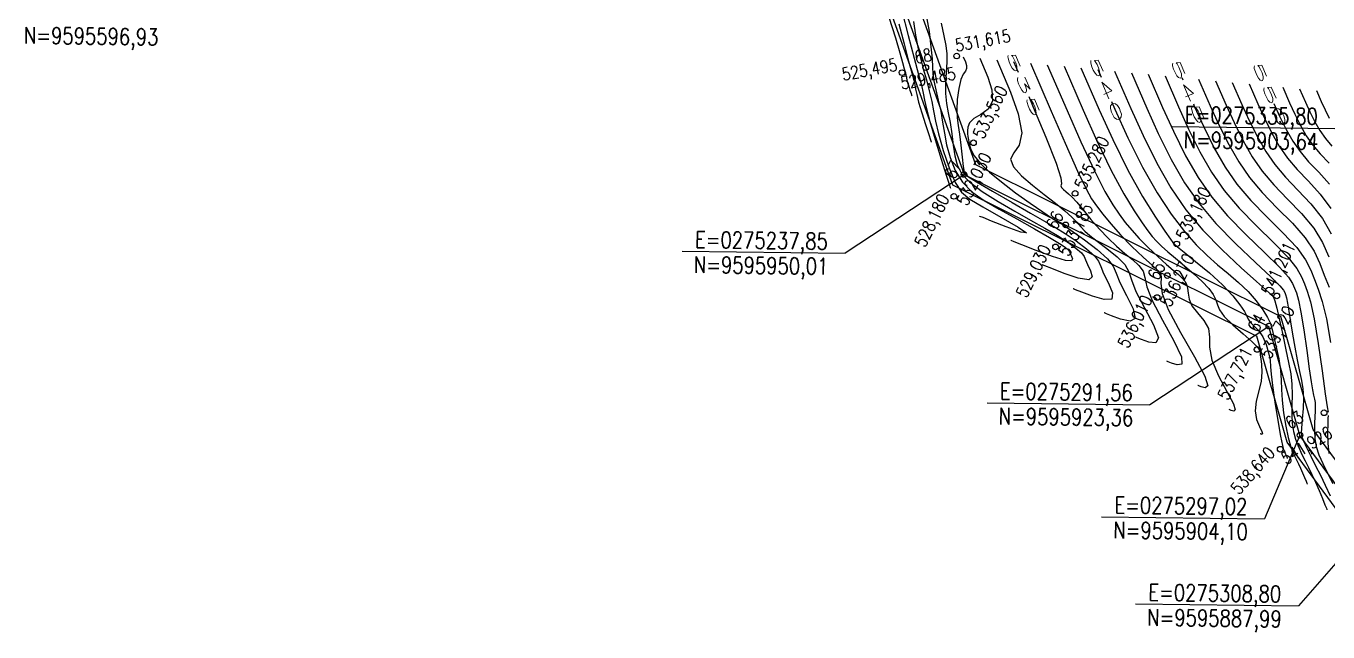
# Model space of a CAD drawing. Header units: millimetres. Extents: x 276147 to 291056, y 9594849 to 9609891.
# Drawn here: x 283351.7 to 283581.1, y 9603523.4 to 9603630.2 of the extents above; entities that cross this region are included whole.
import ezdxf
from ezdxf.enums import TextEntityAlignment as Align

# ---------------------------------------------------------------- set-up
doc = ezdxf.new("R2010")
doc.units = ezdxf.units.MM
doc.header["$LTSCALE"] = 10
doc.linetypes.add('CONTINUO', pattern=[0])
for name, color, linetype in [('Curvas mestras', 30, 'Continuous'), ('Curvas simples', 9, 'Continuous'), ('Curvas texto', 2, 'Continuous'), ('LINHA02', 8, 'Continuous'), ('TEXTO-PAPEL', 7, 'Continuous'), ('TEXTO02', 3, 'Continuous'), ('Top_malha_coord', 8, 'Continuous')]:
    doc.layers.add(name, color=color, linetype=linetype)
doc.styles.add('ROMANS', font='romans.shx', dxfattribs={"width": 0.8, "height": 4})
doc.styles.add('SIMPLEX', font='simplex', dxfattribs={"height": 0.2})

# ---------------------------------------------------------------- blocks, each defined once
blk = doc.blocks.new('Curvas')
at = {"layer": 'Curvas mestras', "linetype": 'CONTINUO'}
for points in [[(275225.163341, 9595978.464896, 530), (275225.692855, 9595975.319757, 530), (275226.042054, 9595972.619465, 530), (275226.233021, 9595970.497227, 530), (275226.30437, 9595969.000067, 530), (275226.36082, 9595967.830284, 530), (275226.523616, 9595966.603997, 530), (275226.873164, 9595965.029927, 530), (275227.326508, 9595963.187207, 530), (275227.759848, 9595961.247574, 530), (275228.090036, 9595959.336693, 530), (275228.396525, 9595957.395943, 530), (275228.799414, 9595955.320631, 530), (275229.410633, 9595953.061155, 530), (275230.309423, 9595950.78827, 530), (275231.56685, 9595948.727822, 530), (275233.248175, 9595947.028155, 530), (275235.395433, 9595945.527618, 530), (275238.044849, 9595943.987062, 530), (275241.141521, 9595942.251082, 530), (275244.266026, 9595940.499266, 530), (275246.907815, 9595938.994949, 530), (275248.681975, 9595937.935472, 530), (275249.706149, 9595937.254198, 530), (275250.223616, 9595936.818497, 530), (275250.461974, 9595936.50048, 530), (275250.586101, 9595936.191218, 530), (275250.74519, 9595935.78652, 530), (275250.970603, 9595935.254595, 530), (275250.822362, 9595934.853242, 530), (275249.742656, 9595934.91266, 530), (275247.422809, 9595935.634692, 530), (275244.550699, 9595936.707778, 530), (275242.063339, 9595937.692005, 530), (275240.668143, 9595938.250154, 530), (275240.154124, 9595938.455788, 530), (275240.080692, 9595938.485164, 530)], [(275240.598627, 9595970.011026, 535), (275241.414943, 9595968.114764, 535)], [(275255.414914, 9595968.597474, 540), (275256.007842, 9595967.231728, 540)], [(275270.231201, 9595967.183923, 545), (275270.40604, 9595966.781199, 545)], [(275243.251451, 9595963.848651, 535), (275244.067768, 9595961.952389, 535), (275246.290894, 9595956.652471, 535), (275248.074162, 9595952.115522, 535), (275248.887658, 9595949.515618, 535), (275249.013695, 9595948.442732, 535), (275248.937644, 9595948.090811, 535), (275249.049689, 9595947.793679, 535), (275249.359277, 9595947.444654, 535), (275249.780669, 9595947.076935, 535), (275250.259613, 9595946.687708, 535), (275250.867808, 9595946.130133, 535), (275251.70844, 9595945.221365, 535), (275252.849628, 9595943.848613, 535), (275254.219223, 9595942.179325, 535), (275255.710012, 9595940.451008, 535), (275257.227591, 9595938.860601, 535), (275258.728811, 9595937.442784, 535), (275260.183337, 9595936.191673, 535), (275261.540299, 9595935.089227, 535), (275262.666702, 9595934.068795, 535), (275263.409017, 9595933.051574, 535), (275263.732139, 9595931.907835, 535), (275264.074659, 9595930.304161, 535), (275264.993592, 9595927.856209, 535), (275266.801935, 9595924.413979, 535), (275268.836617, 9595920.76483, 535), (275270.190548, 9595917.930462, 535), (275270.226973, 9595916.647889, 535), (275269.390457, 9595916.515379, 535), (275268.395897, 9595916.846516, 535), (275267.808107, 9595917.081662, 535), (275267.591552, 9595917.168295, 535), (275267.560616, 9595917.180671, 535)], [(275257.857478, 9595962.971291, 540), (275258.450406, 9595961.605545, 540), (275260.74257, 9595956.579901, 540), (275263.311451, 9595951.401445, 540), (275265.892363, 9595946.853309, 540), (275268.371819, 9595943.071394, 540), (275270.67413, 9595940.029795, 540), (275272.752423, 9595937.668808, 540), (275274.675077, 9595935.793527, 540), (275276.539285, 9595934.17525, 540), (275278.410305, 9595932.617988, 540), (275280.225649, 9595931.05662, 540), (275281.890892, 9595929.458741, 540), (275283.321424, 9595927.820446, 540), (275284.47189, 9595926.251828, 540), (275285.306747, 9595924.891481, 540), (275285.82387, 9595923.803513, 540), (275286.154793, 9595922.754095, 540), (275286.464466, 9595921.434913, 540), (275286.869476, 9595919.641495, 540), (275287.292966, 9595917.584737, 540), (275287.609713, 9595915.57938, 540), (275287.739378, 9595913.840263, 540), (275287.781139, 9595912.182635, 540), (275287.879056, 9595910.321845, 540), (275288.14006, 9595908.085667, 540), (275288.522577, 9595905.751558, 540), (275288.947908, 9595903.709397, 540), (275289.351805, 9595902.247951, 540), (275289.72784, 9595901.251524, 540), (275290.08404, 9595900.503307, 540), (275290.429078, 9595899.814484, 540), (275290.774216, 9595899.1082, 540), (275291.131363, 9595898.335595, 540), (275291.501652, 9595897.480772, 540), (275291.843108, 9595896.659696, 540), (275292.102983, 9595896.021298, 540), (275292.244779, 9595895.671266, 540), (275292.297019, 9595895.542307, 540), (275292.304482, 9595895.523884, 540)], [(275272.255677, 9595962.520763, 545), (275272.430516, 9595962.118039, 545), (275274.091264, 9595958.476794, 545), (275275.952503, 9595954.724831, 545), (275277.862253, 9595951.394178, 545), (275279.937258, 9595948.406415, 545), (275282.361441, 9595945.530508, 545), (275285.203724, 9595942.607309, 545), (275288.07302, 9595939.765206, 545), (275290.463237, 9595937.204471, 545), (275292.011981, 9595935.065081, 545), (275292.931648, 9595933.245835, 545), (275293.578328, 9595931.585233, 545), (275294.243821, 9595929.873558, 545), (275294.962759, 9595927.7082, 545), (275295.705479, 9595924.63833, 545), (275296.44215, 9595920.455423, 545)], [(275286.410625, 9595962.630533, 550), (275287.439959, 9595960.373686, 550), (275288.593556, 9595958.048217, 550), (275289.77722, 9595955.983876, 550), (275291.06331, 9595954.132058, 550), (275292.56582, 9595952.349568, 550), (275294.34331, 9595950.486537, 550), (275296.232578, 9595948.366387, 550)]]:
    blk.add_polyline3d(points, dxfattribs=at)
at = {"layer": 'Curvas simples', "linetype": 'CONTINUO'}
for points in [[(275218.625474, 9595977.831212, 526), (275219.765826, 9595974.182546, 526), (275220.558567, 9595971.548888, 526), (275221.048364, 9595969.813844, 526), (275221.339831, 9595968.717387, 526), (275221.524096, 9595968.023506, 526), (275221.638335, 9595967.592237, 526), (275221.706235, 9595967.30763, 526), (275221.753838, 9595967.058372, 526), (275221.816605, 9595966.751713, 526), (275221.93235, 9595966.299539, 526), (275222.122153, 9595965.658158, 526), (275222.340147, 9595964.961552, 526), (275222.523733, 9595964.388125, 526), (275222.626132, 9595964.06979, 526), (275222.663858, 9595963.952509, 526), (275222.669248, 9595963.935754, 526)], [(275220.378339, 9595976.653103, 527), (275221.312307, 9595973.104559, 527), (275222.105833, 9595970.068649, 527), (275222.65498, 9595968.000746, 527), (275222.995434, 9595966.715479, 527), (275223.197789, 9595965.867292, 527), (275223.339656, 9595965.124455, 527), (275223.526714, 9595964.210549, 527), (275223.871658, 9595962.862982, 527), (275224.437307, 9595960.951539, 527), (275225.086974, 9595958.875517, 527), (275225.634096, 9595957.16659, 527), (275225.939265, 9595956.217889, 527), (275226.051696, 9595955.868367, 527), (275226.067758, 9595955.818436, 527)], [(275220.925889, 9595978.9416, 528), (275222.035839, 9595974.608232, 528), (275223.077575, 9595970.618937, 528), (275223.846823, 9595967.740661, 528), (275224.360152, 9595965.809056, 528), (275224.689343, 9595964.426955, 528), (275224.925474, 9595963.190539, 528), (275225.236823, 9595961.669386, 528), (275225.810965, 9595959.426425, 528), (275226.752461, 9595956.24492, 528), (275227.8338, 9595952.789482, 528), (275228.744459, 9595949.945055, 528), (275229.252399, 9595948.365988, 528), (275229.439534, 9595947.784226, 528), (275229.466268, 9595947.701117, 528)], [(275222.94136, 9595977.053286, 529), (275223.30654, 9595974.67577, 529), (275223.716183, 9595972.553094, 529), (275224.175658, 9595970.604899, 529), (275224.683333, 9595968.70092, 529), (275225.226523, 9595966.749225, 529), (275225.748353, 9595964.811214, 529), (275226.180897, 9595962.986618, 529), (275226.496438, 9595961.3028, 529), (275226.828098, 9595959.497649, 529), (275227.349209, 9595957.236683, 529), (275228.17907, 9595954.344987, 529), (275229.220855, 9595951.285921, 529), (275230.323704, 9595948.682414, 529), (275231.436028, 9595946.955858, 529), (275232.903316, 9595945.72152, 529), (275235.170325, 9595944.393129, 529), (275238.373056, 9595942.599433, 529), (275241.412478, 9595940.829241, 529), (275242.880805, 9595939.786377, 529), (275241.849167, 9595939.946333, 529), (275239.304363, 9595940.871264, 529), (275236.712111, 9595941.894994, 529), (275235.215049, 9595942.493894, 529), (275234.6635, 9595942.714542, 529), (275234.584707, 9595942.746063, 529)], [(275227.836521, 9595976.77166, 531), (275228.329781, 9595974.556421, 531), (275228.654127, 9595972.808287, 531), (275228.805576, 9595971.350159, 531), (275228.808373, 9595969.864328, 531), (275228.702224, 9595968.117345, 531), (275228.588682, 9595966.21281, 531), (275228.584764, 9595964.338588, 531), (275228.771197, 9595962.625164, 531), (275229.083551, 9595960.973512, 531), (275229.421104, 9595959.227226, 531), (275229.708021, 9595957.287236, 531), (275229.968, 9595955.283818, 531), (275230.249619, 9595953.40458, 531), (275230.642197, 9595951.777323, 531), (275231.39799, 9595950.290619, 531), (275232.809996, 9595948.77323, 531), (275235.056502, 9595947.102566, 531), (275237.856984, 9595945.350635, 531), (275240.81621, 9595943.638094, 531), (275243.598543, 9595942.062953, 531), (275246.106715, 9595940.632642, 531), (275248.303051, 9595939.331946, 531), (275250.145849, 9595938.154572, 531), (275251.577306, 9595937.129924, 531), (275252.535591, 9595936.296329, 531), (275253.01968, 9595935.65046, 531), (275253.271771, 9595935.02237, 531), (275253.59487, 9595934.200458, 531), (275254.136869, 9595933.086472, 531), (275254.425213, 9595932.03556, 531), (275253.832234, 9595931.51622, 531), (275251.983642, 9595931.837331, 531), (275249.51865, 9595932.669299, 531), (275247.329851, 9595933.522907, 531), (275246.096136, 9595934.016456, 531), (275245.641609, 9595934.19829, 531), (275245.576677, 9595934.224266, 531)], [(275231.708854, 9595970.859157, 532), (275232.094439, 9595969.939886, 532), (275232.284391, 9595969.318159, 532), (275232.316489, 9595968.750758, 532), (275232.09742, 9595968.319575, 532), (275231.709741, 9595967.784657, 532), (275231.279974, 9595966.825592, 532), (275230.91894, 9595965.244499, 532), (275230.674632, 9595963.333644, 532), (275230.579343, 9595961.507825, 532), (275230.649506, 9595960.05289, 532), (275230.838128, 9595958.738878, 532), (275231.082361, 9595957.206877, 532), (275231.326007, 9595955.237779, 532), (275231.539475, 9595953.171693, 532), (275231.699824, 9595951.488528, 532), (275231.87376, 9595950.493492, 532), (275232.486558, 9595949.792968, 532), (275234.053142, 9595948.818638, 532), (275236.864829, 9595947.176977, 532), (275240.318534, 9595945.173652, 532), (275243.587571, 9595943.289127, 532), (275246.055566, 9595941.874825, 532), (275247.947404, 9595940.766019, 532), (275249.698286, 9595939.668942, 532), (275251.609723, 9595938.373672, 532), (275253.448463, 9595937.00565, 532), (275254.847566, 9595935.774161, 532), (275255.577385, 9595934.80044, 532), (275255.957442, 9595933.853522, 532), (275256.444551, 9595932.614396, 532), (275257.303136, 9595930.918349, 532), (275258.028064, 9595929.217878, 532), (275257.921813, 9595928.119781, 532), (275256.544475, 9595928.039971, 532), (275254.486602, 9595928.630819, 532), (275252.596362, 9595929.35381, 532), (275251.524128, 9595929.782757, 532), (275251.129095, 9595929.940791, 532), (275251.072662, 9595929.963367, 532)], [(275234.672112, 9595970.576446, 533), (275236.059214, 9595967.269462, 533), (275236.742551, 9595965.032858, 533), (275236.858021, 9595962.991688, 533), (275236.086851, 9595961.584167, 533), (275234.810586, 9595960.665175, 533), (275233.585844, 9595959.943763, 533), (275232.846306, 9595959.192624, 533), (275232.533893, 9595958.439047, 533), (275232.467585, 9595957.773963, 533), (275232.49281, 9595957.251254, 533), (275232.560792, 9595956.776587, 533), (275232.649203, 9595956.218575, 533), (275232.767448, 9595955.469575, 533), (275233.051861, 9595954.516919, 533), (275233.670511, 9595953.37168, 533), (275234.762772, 9595952.041079, 533), (275236.353238, 9595950.516908, 533), (275238.437807, 9595948.787105, 533), (275240.942285, 9595946.886107, 533), (275243.512095, 9595945.034345, 533), (275245.722566, 9595943.498751, 533), (275247.254156, 9595942.474821, 533), (275248.207834, 9595941.872322, 533), (275248.789698, 9595941.529586, 533), (275249.232815, 9595941.268748, 533), (275249.878122, 9595940.847151, 533), (275251.093522, 9595940.005939, 533), (275253.073596, 9595938.592772, 533), (275255.319619, 9595936.881376, 533), (275257.159541, 9595935.251993, 533), (275258.135091, 9595933.950419, 533), (275258.643113, 9595932.684674, 533), (275259.294231, 9595931.028334, 533), (275260.469402, 9595928.750226, 533), (275261.630915, 9595926.400195, 533), (275262.011391, 9595924.723341, 533), (275261.105307, 9595924.24261, 533), (275259.454554, 9595924.592339, 533), (275257.862874, 9595925.184712, 533), (275256.952121, 9595925.549059, 533), (275256.616581, 9595925.683292, 533), (275256.568646, 9595925.702468, 533)], [(275237.635369, 9595970.293736, 534), (275240.048129, 9595964.606302, 534), (275241.393829, 9595960.805679, 534), (275242.051326, 9595957.428777, 534), (275241.582013, 9595955.246598, 534), (275240.615179, 9595953.9168, 534), (275240.047086, 9595952.81871, 534), (275240.559293, 9595951.460388, 534), (275241.974553, 9595949.864849, 534), (275243.900916, 9595948.183844, 534), (275245.976269, 9595946.553108, 534), (275247.957855, 9595945.044311, 534), (275249.632751, 9595943.713105, 534), (275250.852741, 9595942.597362, 534), (275251.728417, 9595941.663829, 534), (275252.435074, 9595940.861472, 534), (275253.148878, 9595940.12431, 534), (275254.049477, 9595939.326574, 534), (275255.317389, 9595938.327546, 534), (275257.024659, 9595937.041887, 534), (275258.809447, 9595935.60576, 534), (275260.201436, 9595934.210702, 534), (275260.909069, 9595932.946585, 534), (275261.355818, 9595931.4966, 534), (275262.143912, 9595929.442271, 534), (275263.635669, 9595926.582102, 534), (275265.233766, 9595923.582513, 534), (275266.10097, 9595921.326902, 534), (275265.66614, 9595920.445249, 534), (275264.422505, 9595920.553859, 534), (275263.129386, 9595921.015614, 534), (275262.380114, 9595921.315361, 534), (275262.104066, 9595921.425794, 534), (275262.064631, 9595921.44157, 534)], [(275243.561884, 9595969.728315, 536), (275247.217464, 9595961.266931, 536), (275249.672776, 9595955.633433, 536), (275251.879528, 9595950.670014, 536), (275253.353303, 9595947.548957, 536), (275254.32111, 9595945.805821, 536), (275255.187815, 9595944.566984, 536), (275256.292012, 9595943.118344, 536), (275257.707217, 9595941.383883, 536), (275259.44067, 9595939.447102, 536), (275261.441332, 9595937.421057, 536), (275263.425024, 9595935.537016, 536), (275265.049285, 9595934.055799, 536), (275266.055939, 9595933.136566, 536), (275266.523958, 9595932.531831, 536), (275266.616599, 9595931.892446, 536), (275266.55521, 9595930.869086, 536), (275266.793501, 9595929.111722, 536), (275267.843273, 9595926.270147, 536), (275269.968201, 9595922.245856, 536), (275272.439468, 9595917.947148, 536), (275274.280127, 9595914.534023, 536), (275274.787806, 9595912.850528, 536), (275274.358408, 9595912.476899, 536), (275273.662409, 9595912.677418, 536), (275273.236099, 9595912.847964, 536), (275273.079038, 9595912.910796, 536), (275273.0566, 9595912.919772, 536)], [(275246.525141, 9595969.445605, 537), (275250.028849, 9595961.346983, 537), (275252.46542, 9595955.833237, 537), (275254.822544, 9595950.728629, 537), (275256.670128, 9595947.103982, 537), (275258.071436, 9595944.734523, 537), (275259.213068, 9595943.071577, 537), (275260.272957, 9595941.639135, 537), (275261.394378, 9595940.251833, 537), (275262.711939, 9595938.796968, 537), (275264.298255, 9595937.211997, 537), (275265.977981, 9595935.635013, 537), (275267.513781, 9595934.254265, 537), (275268.71976, 9595933.208817, 537), (275269.615805, 9595932.440989, 537), (275270.273246, 9595931.843917, 537), (275270.753086, 9595931.312797, 537), (275271.075021, 9595930.75108, 537), (275271.248419, 9595930.064277, 537), (275271.32124, 9595929.182008, 537), (275271.495809, 9595928.130329, 537), (275272.013045, 9595926.959404, 537), (275272.99834, 9595925.709848, 537), (275274.115006, 9595924.384082, 537), (275274.91083, 9595922.974977, 537), (275275.106174, 9595921.445681, 537), (275275.111692, 9595919.640443, 537), (275275.510612, 9595917.373789, 537), (275276.679004, 9595914.598032, 537), (275278.164301, 9595911.81664, 537), (275279.306775, 9595909.670869, 537), (275279.626289, 9595908.618585, 537), (275279.361066, 9595908.384096, 537), (275278.928921, 9595908.50832, 537), (275278.664092, 9595908.614265, 537), (275278.566523, 9595908.653298, 537), (275278.552585, 9595908.658874, 537)], [(275249.488399, 9595969.162895, 538), (275252.840234, 9595961.427035, 538), (275255.258064, 9595956.033042, 538), (275257.765559, 9595950.787244, 538), (275259.986954, 9595946.659007, 538), (275261.821763, 9595943.663224, 538), (275263.238321, 9595941.57617, 538), (275264.245181, 9595940.167934, 538), (275265.011774, 9595939.183843, 538), (275265.747747, 9595938.363038, 538), (275266.633919, 9595937.483339, 538), (275267.7358, 9595936.477291, 538), (275269.090068, 9595935.316117, 538), (275270.689206, 9595933.994466, 538), (275272.348917, 9595932.600684, 538), (275273.840707, 9595931.246542, 538), (275274.981289, 9595930.023584, 538), (275275.768217, 9595928.942445, 538), (275276.244254, 9595927.993534, 538), (275276.50646, 9595927.138765, 538), (275276.869074, 9595926.226075, 538), (275277.700635, 9595925.074911, 538), (275279.218032, 9595923.587632, 538), (275281.031567, 9595921.998278, 538), (275282.599895, 9595920.623803, 538), (275283.513722, 9595919.702518, 538), (275283.891969, 9595919.158164, 538), (275283.985608, 9595918.835833, 538), (275284.010486, 9595918.578964, 538), (275284.041957, 9595918.224362, 538), (275284.12025, 9595917.607174, 538), (275284.254459, 9595916.605109, 538), (275284.329145, 9595915.266115, 538), (275284.197734, 9595913.680699, 538), (275283.789014, 9595911.942853, 538), (275283.333215, 9595910.160504, 538), (275283.135929, 9595908.445062, 538), (275283.398741, 9595906.907146, 538), (275283.90721, 9595905.654205, 538), (275284.342888, 9595904.7929, 538), (275284.467576, 9595904.382253, 538), (275284.364075, 9595904.290745, 538), (275284.195433, 9595904.339223, 538), (275284.092085, 9595904.380567, 538), (275284.054009, 9595904.395799, 538), (275284.04857, 9595904.397975, 538)], [(275252.451656, 9595968.880185, 539), (275255.651619, 9595961.507087, 539), (275258.050708, 9595956.232846, 539), (275260.708575, 9595950.845859, 539), (275263.30378, 9595946.214032, 539), (275265.572089, 9595942.591925, 539), (275267.263574, 9595940.080763, 539), (275268.217405, 9595938.696732, 539), (275268.62917, 9595938.115853, 539), (275268.783555, 9595937.929107, 539), (275268.969584, 9595937.754681, 539), (275269.493618, 9595937.319568, 539), (275270.666354, 9595936.377969, 539), (275272.658653, 9595934.780115, 539), (275275.08203, 9595932.760379, 539), (275277.408167, 9595930.649168, 539), (275279.209491, 9595928.734371, 539), (275280.461413, 9595927.13381, 539), (275281.24009, 9595925.922791, 539), (275281.650523, 9595925.128498, 539), (275281.91309, 9595924.585632, 539), (275282.27701, 9595924.080776, 539), (275282.918791, 9595923.430144, 539), (275283.724085, 9595922.568476, 539), (275284.505831, 9595921.460145, 539), (275285.111279, 9595920.108239, 539), (275285.524922, 9595918.670703, 539), (275285.765565, 9595917.344196, 539), (275285.8721, 9595916.21082, 539), (275285.963782, 9595914.894445, 539), (275286.179954, 9595912.904383, 539), (275286.610531, 9595909.971233, 539), (275287.147713, 9595906.710746, 539), (275287.634271, 9595903.959964, 539), (275287.950557, 9595902.342059, 539), (275288.127232, 9595901.624754, 539), (275288.23254, 9595901.361905, 539), (275288.323874, 9595901.179569, 539), (275288.415234, 9595900.992612, 539), (275288.509773, 9595900.788099, 539), (275288.60779, 9595900.561822, 539), (275288.698176, 9595900.344478, 539), (275288.766966, 9595900.175491, 539), (275288.8045, 9595900.082835, 539), (275288.818329, 9595900.048699, 539), (275288.820304, 9595900.043822, 539)], [(275258.378171, 9595968.314764, 541), (275261.246428, 9595961.708044, 541), (275263.412309, 9595956.95928, 541), (275265.839661, 9595952.066122, 541), (275268.321087, 9595947.730592, 541), (275270.96288, 9595943.891276, 541), (275273.949753, 9595940.2959, 541), (275277.337806, 9595936.796089, 541), (275280.668675, 9595933.659057, 541), (275283.355381, 9595931.255918, 541), (275284.974899, 9595929.8339, 541), (275285.760015, 9595929.144707, 541), (275286.107468, 9595928.816159, 541), (275286.358177, 9595928.485722, 541), (275286.629778, 9595927.829439, 541), (275286.984088, 9595926.532997, 541), (275287.460597, 9595924.412996, 541), (275288.009485, 9595921.80968, 541), (275288.558609, 9595919.194205, 541), (275289.040747, 9595916.93127, 541), (275289.408384, 9595914.959759, 541), (275289.618926, 9595913.112101, 541), (275289.655564, 9595911.261568, 541), (275289.60461, 9595909.444807, 541), (275289.578157, 9595907.739308, 541), (275289.669589, 9595906.200102, 541), (275289.897442, 9595904.792369, 541), (275290.261544, 9595903.458831, 541), (275290.753053, 9595902.153842, 541), (275291.328448, 9595900.878293, 541), (275291.93554, 9595899.64471, 541), (275292.534282, 9595898.449399, 541), (275293.133198, 9595897.223789, 541), (275293.752953, 9595895.883092, 541), (275294.395513, 9595894.399721, 541), (275294.988041, 9595892.974913, 541), (275295.438999, 9595891.867106, 541), (275295.685057, 9595891.259697, 541), (275295.77571, 9595891.035915, 541), (275295.78866, 9595891.003946, 541)], [(275261.341429, 9595968.032054, 542), (275264.04245, 9595961.810543, 542), (275266.082048, 9595957.338658, 542), (275268.367872, 9595952.730799, 542), (275270.713273, 9595948.64036, 542), (275273.261626, 9595944.97103, 542), (275276.238813, 9595941.439072, 542), (275279.719973, 9595937.879773, 542), (275283.177285, 9595934.604498, 542), (275285.932186, 9595932.043635, 542), (275287.496899, 9595930.492207, 542), (275288.14679, 9595929.70378, 542), (275288.348008, 9595929.296552, 542), (275288.489926, 9595928.921418, 542), (275288.654799, 9595928.360044, 542), (275288.848103, 9595927.42679, 542), (275289.076997, 9595925.988982, 542), (275289.355367, 9595924.125807, 542), (275289.698785, 9595921.969417, 542), (275290.111358, 9595919.664304, 542), (275290.551344, 9595917.404313, 542), (275290.96554, 9595915.395628, 542), (275291.304948, 9595913.762098, 542), (275291.537401, 9595912.298232, 542), (275291.634941, 9595910.716202, 542), (275291.587444, 9595908.840317, 542), (275291.456147, 9595906.943433, 542), (275291.320121, 9595905.410542, 542), (275291.257336, 9595904.489853, 542), (275291.341346, 9595903.882458, 542), (275291.644605, 9595903.152666, 542), (275292.210241, 9595901.971541, 542), (275292.964098, 9595900.437163, 542), (275293.802695, 9595898.754368, 542), (275294.644125, 9595897.074907, 542), (275295.49276, 9595895.338202, 542), (275296.374543, 9595893.430588, 542)], [(275264.304686, 9595967.749343, 543), (275266.838472, 9595961.913042, 543), (275268.751786, 9595957.718037, 543), (275270.896082, 9595953.395477, 543), (275273.096266, 9595949.558299, 543), (275275.486837, 9595946.116158, 543), (275278.279689, 9595942.802884, 543), (275281.54789, 9595939.455618, 543), (275284.809197, 9595936.324734, 543), (275287.442536, 9595933.763913, 543), (275289.001927, 9595932.016499, 543), (275289.741742, 9595930.884465, 543), (275290.091448, 9595930.059446, 543), (275290.410986, 9595929.214807, 543), (275290.782208, 9595927.950838, 543), (275291.217444, 9595925.849557, 543), (275291.715835, 9595922.696792, 543), (275292.223769, 9595919.093603, 543), (275292.674444, 9595915.844856, 543), (275293.017214, 9595913.567685, 543), (275293.26607, 9595912.128292, 543), (275293.451157, 9595911.205147, 543), (275293.595615, 9595910.509888, 543), (275293.694552, 9595909.886841, 543), (275293.736066, 9595909.213501, 543), (275293.715716, 9595908.389241, 543), (275293.658891, 9595907.400935, 543), (275293.598436, 9595906.257337, 543), (275293.573594, 9595904.973437, 543), (275293.649181, 9595903.589183, 543), (275293.896409, 9595902.150764, 543), (275294.367442, 9595900.68564, 543), (275295.038251, 9595899.146372, 543), (275295.865759, 9595897.466792, 543), (275296.804375, 9595895.601577, 543)], [(275267.267944, 9595967.466633, 544), (275269.634494, 9595962.01554, 544), (275271.421525, 9595958.097415, 544), (275273.424293, 9595954.060154, 544), (275275.47926, 9595950.476239, 544), (275277.712047, 9595947.261287, 544), (275280.320565, 9595944.166696, 544), (275283.375807, 9595941.031464, 544), (275286.441108, 9595938.04497, 544), (275288.952887, 9595935.484192, 544), (275290.506954, 9595933.54079, 544), (275291.336695, 9595932.06515, 544), (275291.834888, 9595930.82234, 544), (275292.330135, 9595929.523003, 544), (275292.894338, 9595927.660079, 544), (275293.535222, 9595924.672084, 544), (275294.241249, 9595920.298041, 544), (275294.92383, 9595915.479004, 544), (275295.475113, 9595911.456534, 544), (275295.815503, 9595909.149994, 544), (275295.978427, 9595908.189944, 544)], [(275296.012438, 9595907.6229, 544), (275295.969853, 9595907.113444, 544), (275295.922458, 9595906.145557, 544), (275295.900417, 9595904.601484, 544), (275295.955974, 9595902.735736, 544), (275296.146895, 9595900.895896, 544)], [(275273.194459, 9595966.901213, 546), (275275.226538, 9595962.220538, 546), (275276.761003, 9595958.856172, 546), (275278.480714, 9595955.389508, 546), (275280.245247, 9595952.312118, 546), (275282.162468, 9595949.551544, 546), (275284.402317, 9595946.89432, 546), (275287.031641, 9595944.183155, 546), (275289.704932, 9595941.485442, 546), (275291.973587, 9595938.92475, 546), (275293.517008, 9595936.589373, 546), (275294.5266, 9595934.42652, 546), (275295.321767, 9595932.348127, 546), (275296.157507, 9595930.224113, 546)], [(275276.157716, 9595966.618502, 547), (275278.02256, 9595962.323036, 547), (275279.430742, 9595959.235551, 547), (275281.008924, 9595956.054185, 547), (275282.62824, 9595953.230057, 547), (275284.387679, 9595950.696672, 547), (275286.443193, 9595948.258132, 547), (275288.859558, 9595945.759, 547), (275291.336843, 9595943.205678, 547), (275293.483937, 9595940.645028, 547), (275295.022036, 9595938.113664, 547), (275296.121553, 9595935.607205, 547)], [(275279.120974, 9595966.335792, 548), (275280.818582, 9595962.425535, 548), (275282.100481, 9595959.614929, 548), (275283.537135, 9595956.718862, 548), (275285.011234, 9595954.147997, 548), (275286.612889, 9595951.841801, 548), (275288.484069, 9595949.621944, 548), (275290.687475, 9595947.334846, 548), (275292.968755, 9595944.925914, 548), (275294.994288, 9595942.365307, 548), (275296.527063, 9595939.637955, 548)], [(275282.084231, 9595966.053082, 549), (275283.614604, 9595962.528034, 549), (275284.77022, 9595959.994308, 549), (275286.065345, 9595957.383539, 549), (275287.394227, 9595955.065936, 549), (275288.838099, 9595952.986929, 549), (275290.524944, 9595950.985756, 549), (275292.515393, 9595948.910691, 549), (275294.600666, 9595946.646151, 549), (275296.504638, 9595944.085586, 549)], [(275288.010746, 9595965.487661, 551), (275289.206647, 9595962.733031, 551), (275290.109697, 9595960.753065, 551), (275291.121766, 9595958.712894, 551), (275292.160214, 9595956.901815, 551), (275293.28852, 9595955.277186, 551), (275294.606696, 9595953.71338, 551), (275296.171227, 9595952.062382, 551)], [(275290.974003, 9595965.204951, 552), (275292.002669, 9595962.83553, 552), (275292.779436, 9595961.132443, 552), (275293.649977, 9595959.377571, 552), (275294.543207, 9595957.819754, 552), (275295.513731, 9595956.422315, 552), (275296.647572, 9595955.077192, 552)], [(275293.937261, 9595964.922241, 553), (275294.798691, 9595962.938029, 553), (275295.449175, 9595961.511821, 553), (275296.178188, 9595960.042248, 553)]]:
    blk.add_polyline3d(points, dxfattribs=at)
at = {"layer": 'Curvas texto', "style": 'SIMPLEX', "width": 3.299405}
for s, rotation, p, p2 in [('535', 293.29126718, (275239.128297, 9595971.529738, 535), (275244.160337, 9595959.840568, 535)), ('540', 293.467709, (275253.71069, 9595970.639645, 540), (275258.778703, 9595958.966026, 540)), ('545', 293.46770487, (275268.108889, 9595970.189116, 545), (275273.176901, 9595958.515497, 545)), ('550', 293.4677108, (275282.507087, 9595969.738587, 550), (275287.5751, 9595958.064969, 550))]:
    blk.add_text(s, height=1.5, rotation=rotation, dxfattribs=at).set_placement(p, p2, align=Align.FIT)
blk = doc.blocks.new('est 1')
at = {"layer": 'LINHA02'}
for p, q in [((267890.88, 9592737.15), (267919.59, 9592736.8)), ((267854.24, 9592728.62), (267833.29, 9592714.8)), ((267804.58, 9592715.15), (267833.29, 9592714.8)), ((267907.95, 9592701.91), (267887, 9592688.09)), ((267858.29, 9592688.45), (267887, 9592688.09)), ((267913.42, 9592682.72), (267907.19, 9592668.02)), ((267878.48, 9592668.37), (267907.19, 9592668.02)), ((267925.6, 9592666.9), (267913.15, 9592652.63)), ((267884.44, 9592652.98), (267913.15, 9592652.63))]:
    blk.add_line(p, q, dxfattribs=at)
at = {"layer": 'TEXTO-PAPEL', "color": 7, "linetype": 'Continuous'}
for p, q in [((267840.76, 9592766.36), (267854.24, 9592728.66)), ((267854.24, 9592728.66), (267907.95, 9592701.91)), ((267913.42, 9592682.72), (267907.95, 9592701.91)), ((267925.22, 9592666.57), (267913.4, 9592682.7))]:
    blk.add_line(p, q, dxfattribs=at)
for centre in [(267847.5, 9592747.53), (267852.95, 9592749.56), (267843.33, 9592746.63), (267855.91, 9592734.27), (267854.24, 9592728.7), (267852.46, 9592724.83), (267873.81, 9592725.36), (267872.15, 9592719.79), (267870.36, 9592715.92), (267891.71, 9592716.44), (267890.05, 9592710.87), (267888.26, 9592707), (267909.34, 9592707.28), (267907.95, 9592701.96), (267905.87, 9592697.84), (267917.67, 9592686.69), (267913.42, 9592682.72), (267909.95, 9592680.26)]:
    blk.add_circle(centre, 0.5, dxfattribs=at)
at = {"layer": 'Top_malha_coord', "color": 6}
for p, q in [((267843.05, 9592767.37), (267856.26, 9592730.45)), ((267838.46, 9592765.36), (267852.23, 9592726.87)), ((267856.26, 9592730.45), (267910.06, 9592703.66)), ((267852.23, 9592726.87), (267905.85, 9592700.17)), ((267915.72, 9592683.76), (267910.06, 9592703.66)), ((267911.15, 9592681.53), (267905.85, 9592700.17)), ((267927.23, 9592668.05), (267915.72, 9592683.76)), ((267923.2, 9592665.09), (267911.15, 9592681.53))]:
    blk.add_line(p, q, dxfattribs=at)
blk.add_blockref('Curvas', (-7377.62, -3221.41), dxfattribs=at)
at = {"style": 'ROMANS', "width": 0.8}
for s, p in [('N=9595596,93', (267688.66, 9592754.67)), ('E=0275335,80', (267893.17, 9592740.66)), ('N=9595903,64', (267892.96, 9592736.25)), ('E=0275237,85', (267806.88, 9592718.66)), ('N=9595950,01', (267806.67, 9592714.25)), ('E=0275291,56', (267860.58, 9592691.96)), ('N=9595923,36', (267860.37, 9592687.55)), ('E=0275297,02', (267880.77, 9592671.88)), ('N=9595904,10', (267880.56, 9592667.47)), ('E=0275308,80', (267886.74, 9592656.49)), ('N=9595887,99', (267886.53, 9592652.08))]:
    blk.add_text(s, height=2.9046, rotation=359.2617, dxfattribs=at).set_placement(p, align=Align.TOP_LEFT)
at = {"layer": 'TEXTO02', "style": 'ROMANS', "width": 0.8}
for s, rotation, p in [('531,615', 10.5808, (267852.51, 9592752.48)), ('68', 10.5808, (267845.33, 9592750.37)), ('525,495', 10.5808, (267832.55, 9592747.37)), ('529,485', 10.5808, (267842.86, 9592745.82)), ('533,560', 63.5644, (267855.66, 9592735.76)), ('535,280', 63.5644, (267873.57, 9592726.84)), ('532,030', 63.5644, (267852.82, 9592723.97)), ('67', 63.5644, (267850.67, 9592728.68)), ('528,180', 63.5644, (267845.38, 9592716.67)), ('539,180', 63.5644, (267891.47, 9592717.93)), ('533,185', 63.5644, (267870.72, 9592715.05)), ('66', 63.5644, (267868.58, 9592719.76)), ('529,030', 63.5644, (267863.28, 9592707.75)), ('541,201', 64.6013, (267906.46, 9592708.16)), ('536,270', 63.5644, (267888.62, 9592706.14)), ('65', 63.5644, (267886.48, 9592710.84)), ('536,010,', 63.5644, (267881.18, 9592698.84)), ('539,720', 63.4469, (267906.23, 9592696.98)), ('64', 63.4469, (267904.09, 9592701.69)), ('537,721', 63.4469, (267898.77, 9592689.69)), ('63', 33.3725, (267910.54, 9592685.52)), ('541,926', 30.9837, (267909.82, 9592679.34)), ('538,640', 48.4438, (267901.01, 9592673.55))]:
    blk.add_text(s, height=2.207, rotation=rotation, dxfattribs=at).set_placement(p, align=Align.TOP_LEFT)

msp = doc.modelspace()

# ---------------------------------------------------------------- block references
at = {"layer": 'Top_malha_coord', "color": 7}
msp.add_blockref('est 1', (15662.71, 10875.35), dxfattribs=at)

doc.saveas('drawing.dxf')
